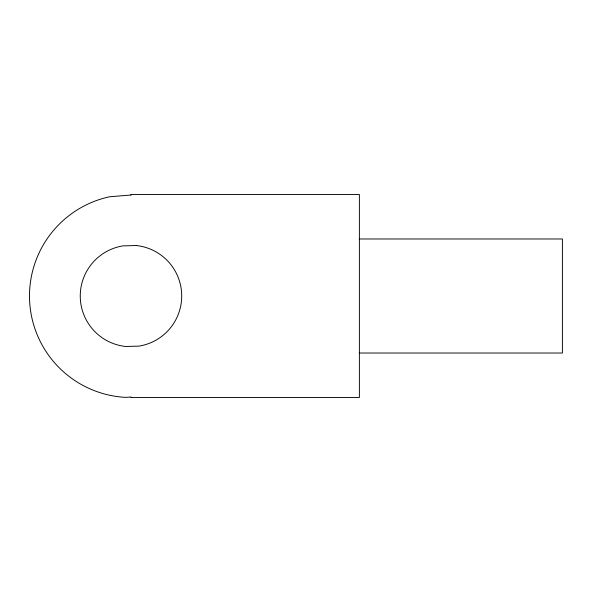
<?xml version="1.0" encoding="UTF-8"?>
<svg xmlns="http://www.w3.org/2000/svg" width="592" height="592" viewBox="0 0 592 592"><rect width="100%" height="100%" fill="white"/><g stroke="black" fill="none" stroke-linecap="round" stroke-linejoin="round"><path stroke-width="0.89" d="M359.381 238.976L562.4 238.976L562.4 353.024L359.381 353.024M130.98 195.027L109.631 196.759A101.513 101.513 0 0 0 125.918 397.38L130.98 396.973L130.98 397.513L359.381 397.513L359.381 194.487L130.98 194.487L130.98 195.027M136.271 245.525L123.032 245.872A50.757 50.757 0 0 0 125.689 346.475L138.935 346.128A50.757 50.757 0 0 0 136.271 245.525"/></g></svg>
